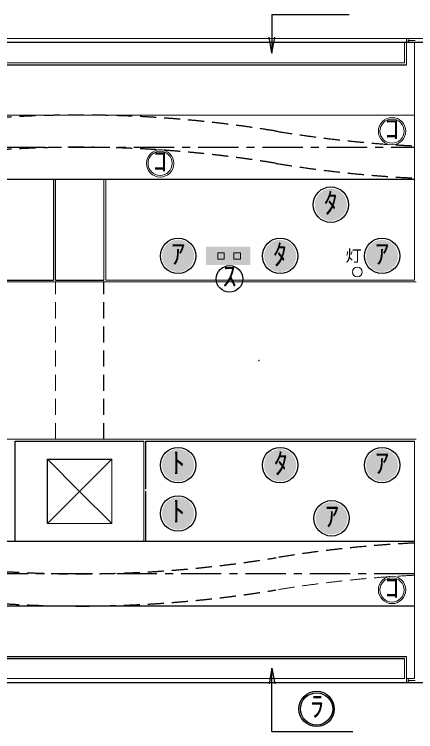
# Model space of a CAD drawing. Units: millimetres, scale not verified. Extents: x -200250 to 200250, y -138500 to 140234.
# Drawn here: x -89287 to -64340, y 30 to 44589 of the extents above; entities that cross this region are included whole.
import ezdxf
from ezdxf.enums import TextEntityAlignment as Align

# ---------------------------------------------------------------- set-up
doc = ezdxf.new("R2010")
doc.units = ezdxf.units.MM
doc.header["$LTSCALE"] = 500
doc.linetypes.add('CHAIN1', pattern=[8, 5, -1, 1, -1])
doc.linetypes.add('DASHED2', pattern=[3, 2, -1])
for name, color, linetype in [('1-0_現況', 4, 'Continuous'), ('1-6_計画区域', 4, 'Continuous'), ('2-1_流域', 4, 'Continuous'), ('8-0_計画管', 94, 'Continuous')]:
    doc.layers.add(name, color=color, linetype=linetype)
doc.layers.add('1-3_現況4', color=7, linetype='Continuous', lineweight=9)
doc.styles.add('ＭＳ ゴシック', font='')
doc.styles.get('ＭＳ ゴシック').set_extended_font_data('MS Gothic')

msp = doc.modelspace()

# ---------------------------------------------------------------- hatches: boundary and pattern name
at = {"layer": '8-0_計画管'}
for points in [[(-68610.3, 32765.6, 1), (-70610.3, 32765.6, 1)], [(-78107.4, 29583, 1), (-80107.4, 29583, 1)], [(-71764.4, 29583, 1), (-73764.4, 29583, 1)], [(-65430.2, 29583, 1), (-67430.2, 29583, 1)], [(-78107.4, 16582.7, 1), (-80107.4, 16582.7, 1)], [(-71764.4, 16582.7, 1), (-73764.4, 16582.7, 1)], [(-65430.2, 16582.7, 1), (-67430.2, 16582.7, 1)], [(-78107.4, 13582.8, 1), (-80107.4, 13582.8, 1)], [(-68567.9, 13282.1, 1), (-70567.9, 13282.1, 1)]]:
    msp.add_hatch(color=256, dxfattribs=at).paths.add_polyline_path(points)

# ---------------------------------------------------------------- linework, layer by layer
at = {"layer": '1-0_現況'}
msp.add_circle((-75910.8, 28153.1), 825.7, dxfattribs=at)
at = {"layer": '1-0_現況', "color": 2}
msp.add_circle((-74086.9, 23082.9), 9, dxfattribs=at)
at = {"layer": '1-3_現況4', "color": 4}
for p, q in [((65739.1, 43083), (-121852.8, 43082.6)), ((-65030.5, 42842.8), (-65030.5, 41583)), ((-64910.5, 42842.7), (-64910.5, 43082.7)), ((-64910.5, 42842.8), (-64910.5, 41463)), ((-64802.7, 42892.8), (-64802.7, 43034.4)), ((-64743.7, 42920.3), (-64743.7, 43006.9)), ((-64684.7, 42938), (-64684.7, 42989.1)), ((-64684.7, 42965.3), (-64379.8, 42965.3)), ((-64420.5, 34332.8), (-64420.5, 42842.8)), ((-121122.7, 41583), (-65030.5, 41583)), ((-121852.8, 38332.7), (-64420.5, 38332.7)), ((-86847.4, 28083), (-86847.4, 34332.9)), ((-83727.4, 28083), (-83727.4, 34332.9)), ((-83607.4, 28083), (-83607.4, 34332.9)), ((-64420.5, 28083), (-64420.5, 34332.9)), ((-83607.4, 28083), (-64420.5, 28083)), ((-64300.5, 27963), (-125388.9, 27963)), ((-125389.1, 18203), (-64300.5, 18203)), ((-81227.3, 11833), (-81227.3, 18083)), ((-64420.5, 18083), (-64420.5, 11755.9)), ((-85227.3, 14958), (-87227.3, 16958)), ((-83227.3, 16958), (-83227.3, 12958)), ((-83227.3, 12958), (-87227.3, 12958)), ((-64420.5, 11755.9), (-64420.5, 3323.1)), ((-65030.5, 3323.1), (-65030.5, 4583)), ((-64910.5, 3323.1), (-64910.5, 4703)), ((-65030.5, 3323.1), (-121122.7, 3323.1)), ((-64910.5, 3323.1), (-64420.5, 3323.1)), ((-64910.5, 3323.1), (-64910.5, 3083.1)), ((-64802.7, 3273.1), (-64802.7, 3131.4)), ((-64743.6, 3245.5), (-64743.6, 3158.9)), ((-64684.7, 3227.8), (-64684.7, 3176.6)), ((-64684.7, 3200.5), (-64379.7, 3200.5))]:
    msp.add_line(p, q, dxfattribs=at)
at = {"layer": '1-3_現況4', "color": 4, "linetype": 'DASHED2'}
msp.add_line((-86727.3, 18203), (-86727.3, 27963), dxfattribs=at)
at = {"layer": '1-3_現況4', "color": 4, "linetype": 'CHAIN1'}
msp.add_line((-64420.5, 9833), (-125389.2, 9833), dxfattribs=at)
at = {"layer": '1-3_現況4', "color": 4}
for points in [[(-76635.4, 29783), (-76235.4, 29783), (-76235.4, 29383), (-76635.4, 29383)], [(-75635.4, 29783), (-75235.4, 29783), (-75235.4, 29383), (-75635.4, 29383)]]:
    msp.add_lwpolyline(points, close=True, dxfattribs=at)
for centre, radius in [((-65810.1, 37332.8), 850), ((-65810.1, 37332.8), 750), ((-80227.2, 35332.8), 850), ((-80227.2, 35332.8), 750), ((-67970.5, 28583), 300), ((-65810, 8833), 850), ((-65810, 8833), 750)]:
    msp.add_circle(centre, radius, dxfattribs=at)
at = {"layer": '1-3_現況4', "color": 4, "linetype": 'DASHED2'}
msp.add_arc((-60810, -65166.8), 75000, 92.75929, 99.36841, dxfattribs=at)
at = {"layer": '1-6_計画区域'}
msp.add_lwpolyline([(-125389.3, 6618.8), (-121852.7, 3082.8), (65739.2, 3083.8)], dxfattribs=at)
at = {"layer": '2-1_流域'}
for p, q in [((-73275.5, 44589.1), (-68471.4, 44589.1)), ((-73275.5, 44589.1), (-73275.5, 42187.1)), ((89.5, 42842.9), (-121242.7, 42842.6)), ((-73275.5, 42187.1), (-73449.1, 43171.9)), ((-73275.5, 42187.1), (-73101.8, 43171.9)), ((-121242.7, 41463), (-64910.5, 41463)), ((-64420.5, 34332.8), (-121852.8, 34332.7)), ((-86727.4, 28083), (-86727.4, 34332.9)), ((-121732.8, 28083), (-86847.4, 28083)), ((-86727.4, 28083), (-83727.4, 28083)), ((-89227.4, 11833), (-89227.4, 18083)), ((-89227.4, 18083), (-81227.4, 18083)), ((-81107.4, 18083), (-64420.5, 18083)), ((-81107.4, 15083), (-81107.4, 18083)), ((-87227.4, 16958), (-83227.4, 16958)), ((-87227.4, 12958), (-87227.4, 16958)), ((-85227.4, 14958), (-83227.4, 16958)), ((-85227.4, 14958), (-87227.4, 12958)), ((-85227.4, 14958), (-83227.4, 12958)), ((-81107.4, 11833), (-81107.4, 14963)), ((-64420.5, 11833), (-121852.8, 11833)), ((-64420.5, 7833), (-121852.8, 7833)), ((-121242.7, 4703), (-64910.5, 4703)), ((-121122.7, 4583), (-65030.5, 4583)), ((-73275.4, 3978.7), (-73449.1, 2993.9)), ((-73275.4, 3978.7), (-73101.8, 2993.9)), ((-73275.4, 29.7), (-73275.4, 3978.7)), ((-73275.4, 29.7), (-68255.6, 29.7))]:
    msp.add_line(p, q, dxfattribs=at)
at = {"layer": '2-1_流域', "linetype": 'CHAIN1'}
for p, q in [((-121852.8, 36333), (-64420.5, 36333)), ((-64420.5, 9833), (-121852.8, 9833))]:
    msp.add_line(p, q, dxfattribs=at)
at = {"layer": '2-1_流域', "linetype": 'DASHED2'}
msp.add_line((-83727.4, 18203), (-83727.4, 27963), dxfattribs=at)
at = {"layer": '2-1_流域'}
for centre, radius in [((-79107.4, 29583), 1100), ((-72764.4, 29583), 1100), ((-66430.2, 29583), 1100), ((-79107.4, 16582.7), 1100), ((-72764.4, 16582.7), 1100), ((-66430.2, 16582.7), 1100), ((-79107.4, 13582.8), 1100), ((-70497.5, 1442.3), 1100), ((-70497.5, 1442.3), 1000)]:
    msp.add_circle(centre, radius, dxfattribs=at)
at = {"layer": '2-1_流域', "linetype": 'DASHED2'}
for centre, start, end in [((-85227.2, -36666.8), 80.6317, 99.36836), ((-60810.2, 111332.6), 260.63171, 267.24408), ((-85227.2, -38666.9), 80.6317, 99.36836), ((-60810.2, 109332.6), 260.63171, 267.24091), ((-60810, -63166.8), 92.75888, 99.36833), ((-60810, -63166.8), 92.75783, 92.75916), ((-85227.3, 84832.6), 260.63177, 279.36839), ((-85227.3, 82832.6), 260.63177, 279.36839)]:
    msp.add_arc(centre, 75000, start, end, dxfattribs=at)
at = {"layer": '8-0_計画管', "color": 4}
for centre in [(-69610.3, 32765.6), (-69567.9, 13282.1)]:
    msp.add_circle(centre, 1100, dxfattribs=at)
at = {"layer": '8-0_計画管', "color": 5}
msp.add_solid([(-77372.2, 30161.7), (-74608.5, 30161.7), (-77372.2, 29015.8), (-74608.5, 29015.8)], dxfattribs=at)

# ---------------------------------------------------------------- texts
at = {"layer": '1-0_現況', "color": 2, "style": 'ＭＳ ゴシック'}
msp.add_text('ｽ', height=1283, dxfattribs=at).set_placement((-76347.1, 27304.7), align=Align.BOTTOM_LEFT)
at = {"layer": '1-3_現況4', "color": 2, "style": 'ＭＳ ゴシック'}
for p in [(-73202.9, 28641.6), (-73152.8, 15667.7)]:
    msp.add_text('ﾀ', height=1283, dxfattribs=at).set_placement(p, align=Align.BOTTOM_LEFT)
at = {"layer": '1-3_現況4', "style": 'ＭＳ ゴシック'}
msp.add_text('灯', height=733.1, rotation=0.105, dxfattribs=at).set_placement((-68700.4, 29007.5), align=Align.BOTTOM_LEFT)
at = {"layer": '2-1_流域', "color": 2, "style": 'ＭＳ ゴシック'}
for s, rotation, p in [('ｺ', 0.001, (-66247.7, 36457.8)), ('ﾗ', 359.998, (-70903.2, 574))]:
    msp.add_text(s, height=1283, rotation=rotation, dxfattribs=at).set_placement(p, align=Align.BOTTOM_LEFT)
for s, p in [('ｺ', (-80664.7, 34457.8)), ('ｱ', (-79544.9, 28708)), ('ｱ', (-66867.7, 28708)), ('ﾄ', (-79544.8, 15707.7)), ('ｱ', (-66867.7, 15707.7)), ('ﾄ', (-79544.8, 12707.8)), ('ｺ', (-66247.7, 7958))]:
    msp.add_text(s, height=1283, dxfattribs=at).set_placement(p, align=Align.BOTTOM_LEFT)
at = {"layer": '8-0_計画管', "color": 2, "style": 'ＭＳ ゴシック'}
for s, p in [('ﾀ', (-70050.9, 31850.6)), ('ｱ', (-69983.1, 12403.2))]:
    msp.add_text(s, height=1283, dxfattribs=at).set_placement(p, align=Align.BOTTOM_LEFT)

doc.saveas('drawing.dxf')
